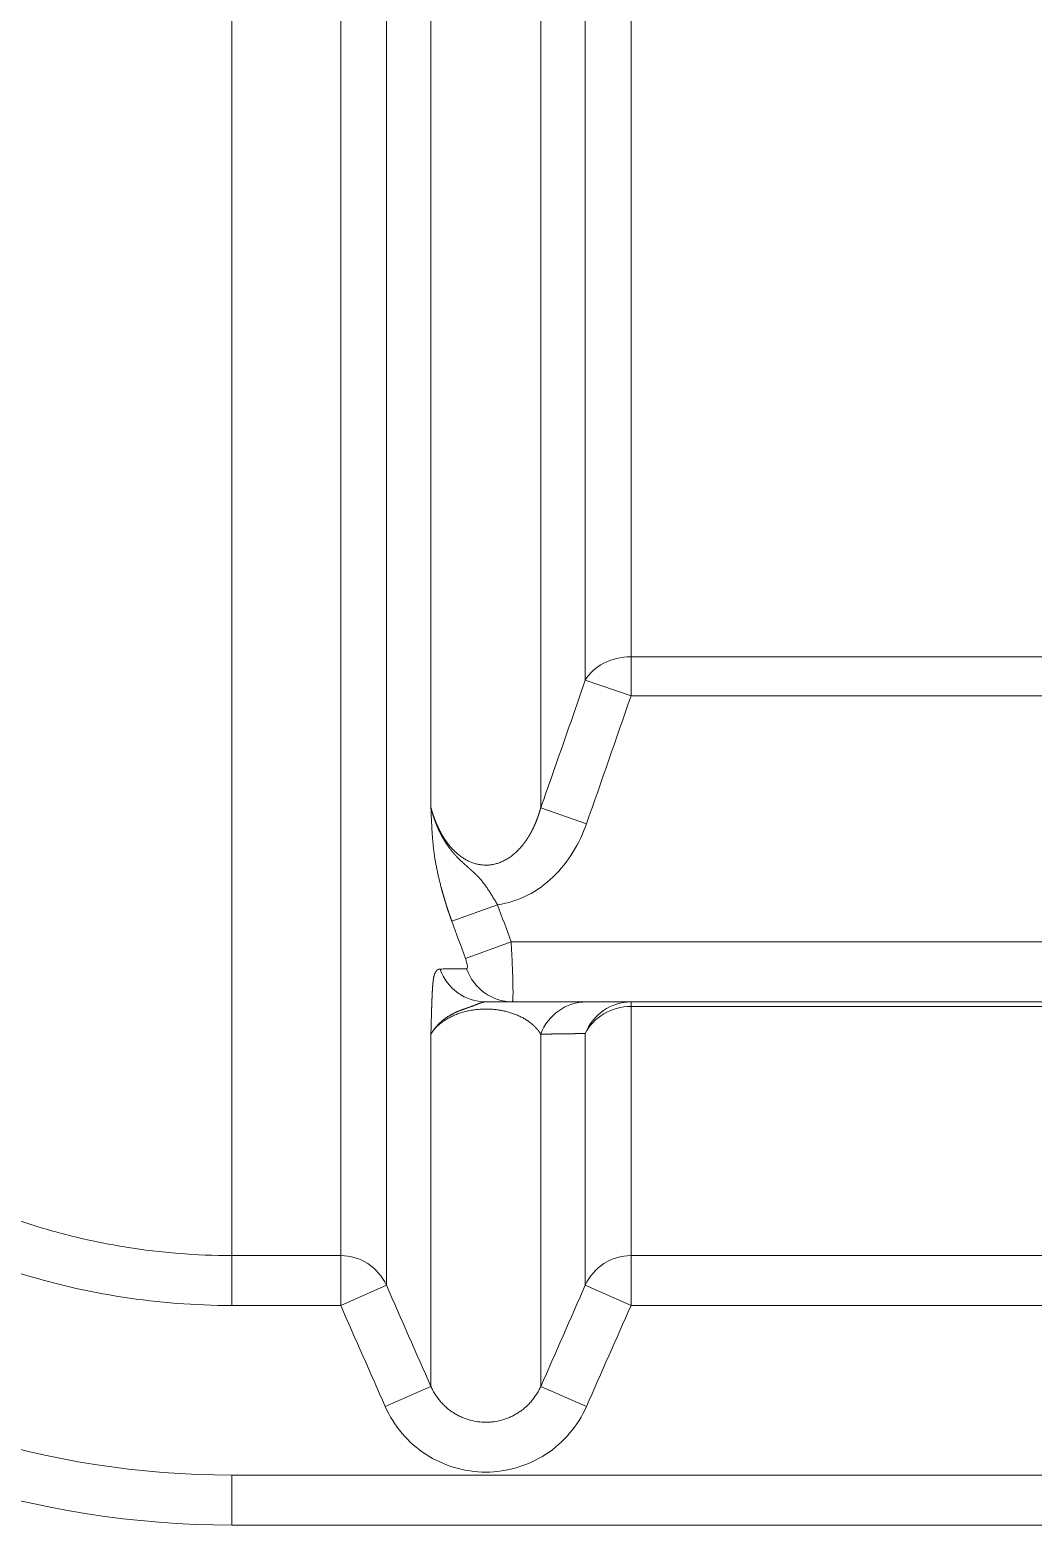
# Model space of a CAD drawing. Header units: millimetres. Extents: x 4664 to 8864, y -38 to 2932.
# Drawn here: x 8107.06 to 8133.3, y 2135.55 to 2174.64 of the extents above; entities that cross this region are included whole.
import ezdxf

# ---------------------------------------------------------------- set-up
doc = ezdxf.new("R2010")
doc.units = ezdxf.units.MM

msp = doc.modelspace()

# ---------------------------------------------------------------- linework, layer by layer
at = {"lineweight": 5}
for p, q in [((8122.781, 2157.228), (8122.781, 2210.847)), ((8120.421, 2209.713), (8120.421, 2154.304)), ((8121.586, 2209.576), (8121.586, 2157.639)), ((8117.548, 2206.399), (8117.548, 2154.304)), ((8112.339, 2141.289), (8112.339, 2203.483)), ((8115.188, 2141.289), (8115.188, 2203.483)), ((8116.383, 2141.816), (8116.383, 2202.585)), ((8133.837, 2158.247), (8122.781, 2158.247)), ((8122.781, 2157.228), (8121.586, 2157.639)), ((8122.781, 2157.228), (8133.837, 2157.228)), ((8121.616, 2153.884), (8120.421, 2154.304)), ((8119.291, 2151.767), (8118.096, 2151.333)), ((8119.646, 2150.793), (8118.451, 2150.357)), ((8119.646, 2150.793), (8267.512, 2150.793)), ((8267.481, 2149.226), (8119.677, 2149.226)), ((8122.781, 2141.289), (8122.781, 2149.226)), ((8122.781, 2149.106), (8133.837, 2149.106)), ((8117.548, 2148.383), (8117.548, 2139.174)), ((8120.421, 2148.383), (8120.421, 2139.174)), ((8121.586, 2148.399), (8121.586, 2141.816)), ((8115.188, 2142.593), (8112.339, 2142.593)), ((8133.837, 2142.593), (8122.781, 2142.593)), ((8115.188, 2141.289), (8116.383, 2141.816)), ((8122.781, 2141.289), (8121.586, 2141.816)), ((8112.339, 2141.289), (8115.188, 2141.289)), ((8122.781, 2141.289), (8133.837, 2141.289)), ((8116.353, 2138.647), (8117.548, 2139.174)), ((8121.616, 2138.647), (8120.421, 2139.174)), ((8112.339, 2136.852), (8112.339, 2135.546)), ((8274.819, 2136.852), (8112.339, 2136.852)), ((8112.339, 2135.546), (8274.819, 2135.546))]:
    msp.add_line(p, q, dxfattribs=at)
for radius in [23.071, 24.377]:
    msp.add_arc((8112.339, 2159.924), radius, 200.0316, 270, dxfattribs=at)
at = {"lineweight": 5, "extrusion": (0, 0, -1)}
for centre, major_axis, ratio, start_param, end_param in [((8122.781, 2157.228), (-1.306, 0), 0.780444, 0.415831, 1.570796), ((8118.983, 2150.532), (0, -1.306), 0.973612, 0, 1.221386), ((8119.677, 2150.532), (0, -1.306), 0.971, 0, 1.228846), ((8121.616, 2147.92), (0, 1.306), 0.978111, 5.074213, 6.283185), ((8122.781, 2147.92), (0, 1.306), 0.98331, 5.087935, 6.283185), ((8122.781, 2147.92), (1.306, 0), 0.907984, 3.557424, 4.712389), ((8115.188, 2141.289), (1.306, 0), 0.998861, 4.712389, 5.867354), ((8122.781, 2141.289), (1.306, 0), 0.998861, 3.557424, 4.712389)]:
    msp.add_ellipse(centre, major_axis=major_axis, ratio=ratio, start_param=start_param, end_param=end_param, dxfattribs=at)
at = {"lineweight": 5}
for points, knots in [([(8121.586, 2157.639), (8121.302, 2156.816), (8121.015, 2155.994), (8120.625, 2154.883), (8120.523, 2154.594), (8120.421, 2154.304)], [0, 0, 0, 0, 0.739335, 0.739335, 1, 1, 1, 1]), ([(8112.339, 2142.593), (8111.875, 2142.593), (8111.412, 2142.612), (8110.492, 2142.685), (8110.035, 2142.74), (8109.129, 2142.886), (8108.68, 2142.976), (8107.794, 2143.191), (8107.356, 2143.316), (8106.494, 2143.598), (8106.07, 2143.756), (8105.237, 2144.103), (8104.829, 2144.292), (8104.03, 2144.699), (8103.64, 2144.918), (8102.879, 2145.384), (8102.509, 2145.63), (8101.79, 2146.149), (8101.442, 2146.422), (8100.769, 2146.991), (8100.444, 2147.287), (8099.82, 2147.902), (8099.52, 2148.22), (8098.947, 2148.876), (8098.674, 2149.214), (8098.155, 2149.907), (8097.909, 2150.262), (8097.445, 2150.987), (8097.227, 2151.357), (8096.821, 2152.11), (8096.632, 2152.492), (8096.284, 2153.268), (8096.124, 2153.661), (8095.98, 2154.059)], [0, 0, 0, 0, 0.0625, 0.0625, 0.125, 0.125, 0.1875, 0.1875, 0.25, 0.25, 0.3125, 0.3125, 0.375, 0.375, 0.4375, 0.4375, 0.5, 0.5, 0.5625, 0.5625, 0.625, 0.625, 0.6875, 0.6875, 0.75, 0.75, 0.8125, 0.8125, 0.875, 0.875, 0.9375, 0.9375, 1, 1, 1, 1]), ([(8119.291, 2151.768), (8119.291, 2151.768), (8119.291, 2151.768), (8119.29, 2151.768), (8119.29, 2151.768), (8119.29, 2151.768), (8119.29, 2151.769), (8119.29, 2151.769), (8119.29, 2151.769), (8119.289, 2151.77), (8119.289, 2151.77), (8119.289, 2151.771), (8119.288, 2151.771), (8119.288, 2151.772), (8119.287, 2151.773), (8119.287, 2151.774), (8119.286, 2151.775), (8119.286, 2151.775), (8119.285, 2151.776), (8119.285, 2151.777), (8119.284, 2151.779), (8119.283, 2151.78), (8119.282, 2151.781), (8119.282, 2151.782), (8119.281, 2151.784), (8119.28, 2151.785), (8119.279, 2151.786), (8119.278, 2151.788), (8119.276, 2151.791), (8119.273, 2151.797), (8119.268, 2151.804), (8119.261, 2151.816), (8119.251, 2151.833), (8119.233, 2151.863), (8119.211, 2151.899), (8119.184, 2151.943), (8119.157, 2151.987), (8119.13, 2152.03), (8119.104, 2152.072), (8119.081, 2152.107), (8119.062, 2152.136), (8119.047, 2152.16), (8119.031, 2152.183), (8119.016, 2152.205), (8119.001, 2152.228), (8118.985, 2152.249), (8118.97, 2152.27), (8118.955, 2152.291), (8118.94, 2152.311), (8118.925, 2152.331), (8118.91, 2152.351), (8118.895, 2152.369), (8118.881, 2152.388), (8118.866, 2152.406), (8118.853, 2152.421), (8118.843, 2152.433), (8118.836, 2152.441), (8118.828, 2152.45), (8118.821, 2152.459), (8118.813, 2152.467), (8118.805, 2152.476), (8118.797, 2152.484), (8118.789, 2152.492), (8118.782, 2152.501), (8118.774, 2152.509), (8118.765, 2152.517), (8118.757, 2152.526), (8118.749, 2152.534), (8118.741, 2152.542), (8118.733, 2152.55), (8118.724, 2152.558), (8118.716, 2152.566), (8118.707, 2152.574), (8118.699, 2152.583), (8118.69, 2152.591), (8118.682, 2152.599), (8118.673, 2152.607), (8118.664, 2152.615), (8118.655, 2152.623), (8118.647, 2152.631), (8118.638, 2152.639), (8118.629, 2152.647), (8118.62, 2152.655), (8118.611, 2152.663), (8118.602, 2152.671), (8118.593, 2152.679), (8118.583, 2152.687), (8118.574, 2152.696), (8118.565, 2152.704), (8118.555, 2152.712), (8118.546, 2152.72), (8118.537, 2152.729), (8118.527, 2152.737), (8118.518, 2152.745), (8118.508, 2152.754), (8118.499, 2152.762), (8118.489, 2152.771), (8118.479, 2152.78), (8118.469, 2152.788), (8118.46, 2152.797), (8118.45, 2152.806), (8118.44, 2152.815), (8118.43, 2152.824), (8118.42, 2152.833), (8118.41, 2152.842), (8118.4, 2152.851), (8118.39, 2152.86), (8118.38, 2152.87), (8118.37, 2152.879), (8118.359, 2152.889), (8118.349, 2152.899), (8118.339, 2152.909), (8118.328, 2152.918), (8118.318, 2152.928), (8118.308, 2152.939), (8118.299, 2152.947), (8118.293, 2152.953), (8118.288, 2152.958), (8118.283, 2152.962), (8118.279, 2152.967), (8118.274, 2152.972), (8118.269, 2152.977), (8118.264, 2152.981), (8118.26, 2152.986), (8118.255, 2152.991), (8118.25, 2152.996), (8118.245, 2153.001), (8118.24, 2153.007), (8118.235, 2153.012), (8118.23, 2153.017), (8118.224, 2153.022), (8118.219, 2153.028), (8118.214, 2153.033), (8118.209, 2153.039), (8118.204, 2153.045), (8118.198, 2153.05), (8118.193, 2153.056), (8118.188, 2153.062), (8118.182, 2153.068), (8118.177, 2153.074), (8118.171, 2153.08), (8118.166, 2153.086), (8118.16, 2153.092), (8118.155, 2153.099), (8118.149, 2153.105), (8118.143, 2153.111), (8118.138, 2153.118), (8118.132, 2153.125), (8118.126, 2153.131), (8118.121, 2153.138), (8118.115, 2153.145), (8118.109, 2153.152), (8118.103, 2153.159), (8118.098, 2153.166), (8118.092, 2153.173), (8118.086, 2153.181), (8118.08, 2153.188), (8118.074, 2153.196), (8118.068, 2153.203), (8118.062, 2153.211), (8118.056, 2153.219), (8118.05, 2153.226), (8118.044, 2153.234), (8118.038, 2153.243), (8118.032, 2153.251), (8118.026, 2153.259), (8118.02, 2153.267), (8118.013, 2153.276), (8118.007, 2153.284), (8118.001, 2153.293), (8117.995, 2153.302), (8117.989, 2153.311), (8117.982, 2153.32), (8117.976, 2153.329), (8117.97, 2153.338), (8117.964, 2153.347), (8117.957, 2153.356), (8117.951, 2153.366), (8117.945, 2153.375), (8117.939, 2153.385), (8117.932, 2153.395), (8117.926, 2153.405), (8117.92, 2153.415), (8117.914, 2153.425), (8117.907, 2153.435), (8117.901, 2153.445), (8117.895, 2153.456), (8117.889, 2153.466), (8117.882, 2153.477), (8117.876, 2153.487), (8117.87, 2153.498), (8117.864, 2153.509), (8117.857, 2153.52), (8117.851, 2153.531), (8117.845, 2153.542), (8117.839, 2153.554), (8117.833, 2153.565), (8117.826, 2153.577), (8117.82, 2153.588), (8117.814, 2153.6), (8117.808, 2153.612), (8117.802, 2153.624), (8117.796, 2153.636), (8117.79, 2153.648), (8117.783, 2153.66), (8117.777, 2153.673), (8117.771, 2153.685), (8117.765, 2153.698), (8117.759, 2153.711), (8117.753, 2153.724), (8117.747, 2153.737), (8117.741, 2153.75), (8117.735, 2153.763), (8117.729, 2153.777), (8117.724, 2153.79), (8117.718, 2153.804), (8117.712, 2153.817), (8117.706, 2153.831), (8117.7, 2153.845), (8117.694, 2153.859), (8117.689, 2153.874), (8117.683, 2153.888), (8117.677, 2153.903), (8117.672, 2153.917), (8117.666, 2153.932), (8117.66, 2153.947), (8117.655, 2153.962), (8117.649, 2153.977), (8117.644, 2153.992), (8117.638, 2154.008), (8117.633, 2154.023), (8117.628, 2154.039), (8117.622, 2154.054), (8117.617, 2154.07), (8117.612, 2154.086), (8117.607, 2154.102), (8117.601, 2154.118), (8117.596, 2154.135), (8117.591, 2154.151), (8117.586, 2154.168), (8117.581, 2154.184), (8117.576, 2154.201), (8117.571, 2154.218), (8117.567, 2154.235), (8117.562, 2154.252), (8117.557, 2154.269), (8117.553, 2154.287), (8117.549, 2154.298), (8117.548, 2154.304)], [0, 0, 0, 0, 0.000011, 0.000044, 0.000097, 0.000172, 0.000267, 0.000384, 0.000522, 0.000681, 0.000861, 0.001062, 0.001284, 0.001528, 0.001792, 0.002078, 0.002385, 0.002713, 0.003062, 0.003432, 0.003824, 0.004236, 0.00467, 0.005125, 0.005601, 0.006098, 0.006616, 0.007156, 0.007717, 0.010313, 0.012921, 0.01554, 0.023374, 0.031156, 0.04692, 0.062312, 0.078488, 0.094254, 0.109602, 0.124524, 0.133533, 0.142436, 0.151235, 0.159928, 0.168516, 0.177, 0.18538, 0.193659, 0.201839, 0.209921, 0.217907, 0.225798, 0.233596, 0.241304, 0.248924, 0.252729, 0.256535, 0.260342, 0.26415, 0.26796, 0.271771, 0.275586, 0.279403, 0.283224, 0.287049, 0.290878, 0.294712, 0.298551, 0.302395, 0.306246, 0.310104, 0.313969, 0.317841, 0.321721, 0.32561, 0.329507, 0.333414, 0.337331, 0.341259, 0.345197, 0.349146, 0.353108, 0.357081, 0.361067, 0.365067, 0.36908, 0.373107, 0.377149, 0.381206, 0.385278, 0.389367, 0.393472, 0.397594, 0.401733, 0.40589, 0.410066, 0.41426, 0.418473, 0.422707, 0.42696, 0.431234, 0.43553, 0.439851, 0.4442, 0.448577, 0.45298, 0.457412, 0.461872, 0.466359, 0.470876, 0.475421, 0.479995, 0.484598, 0.48923, 0.493891, 0.498581, 0.500619, 0.502681, 0.504765, 0.506873, 0.509003, 0.511157, 0.513334, 0.515534, 0.517758, 0.520004, 0.522274, 0.524567, 0.526884, 0.529223, 0.531586, 0.533973, 0.536383, 0.538817, 0.541275, 0.543756, 0.546262, 0.548791, 0.551345, 0.553924, 0.556527, 0.559154, 0.561806, 0.564484, 0.567186, 0.569914, 0.572666, 0.575445, 0.578249, 0.581079, 0.583935, 0.586817, 0.589725, 0.59266, 0.595621, 0.59861, 0.601625, 0.604667, 0.607737, 0.610835, 0.61396, 0.617113, 0.620294, 0.623504, 0.626744, 0.630013, 0.633311, 0.636639, 0.639996, 0.643382, 0.646797, 0.650242, 0.653715, 0.657218, 0.660749, 0.664309, 0.667898, 0.671516, 0.675162, 0.678836, 0.682539, 0.686269, 0.690028, 0.693814, 0.697627, 0.701468, 0.705336, 0.709231, 0.713153, 0.717102, 0.721079, 0.725084, 0.729118, 0.733181, 0.737273, 0.741394, 0.745545, 0.749726, 0.753936, 0.758177, 0.762448, 0.766749, 0.771082, 0.775445, 0.77984, 0.784266, 0.788724, 0.793214, 0.797736, 0.802291, 0.806878, 0.811498, 0.816152, 0.820839, 0.82556, 0.830314, 0.835102, 0.839924, 0.844779, 0.849668, 0.85459, 0.859546, 0.864536, 0.869559, 0.874616, 0.879707, 0.88483, 0.889988, 0.895178, 0.900402, 0.905659, 0.91095, 0.916273, 0.921629, 0.927018, 0.93244, 0.937895, 0.943381, 0.948901, 0.954452, 0.960035, 0.96565, 0.971297, 0.976976, 0.982685, 0.988426, 0.994198, 1, 1, 1, 1]), ([(8117.548, 2154.304), (8117.549, 2154.291), (8117.55, 2154.264), (8117.551, 2154.225), (8117.553, 2154.187), (8117.554, 2154.151), (8117.556, 2154.118), (8117.557, 2154.085), (8117.559, 2154.055), (8117.56, 2154.026), (8117.562, 2153.985), (8117.564, 2153.933), (8117.568, 2153.869), (8117.571, 2153.807), (8117.574, 2153.747), (8117.577, 2153.696), (8117.58, 2153.653), (8117.582, 2153.618), (8117.585, 2153.584), (8117.587, 2153.551), (8117.59, 2153.518), (8117.592, 2153.487), (8117.595, 2153.456), (8117.597, 2153.426), (8117.6, 2153.397), (8117.603, 2153.365), (8117.606, 2153.329), (8117.61, 2153.29), (8117.615, 2153.251), (8117.619, 2153.212), (8117.624, 2153.173), (8117.629, 2153.135), (8117.634, 2153.097), (8117.64, 2153.059), (8117.646, 2153.017), (8117.653, 2152.97), (8117.662, 2152.919), (8117.671, 2152.868), (8117.68, 2152.816), (8117.69, 2152.764), (8117.7, 2152.711), (8117.711, 2152.658), (8117.723, 2152.604), (8117.735, 2152.55), (8117.747, 2152.496), (8117.76, 2152.441), (8117.774, 2152.386), (8117.787, 2152.33), (8117.802, 2152.274), (8117.813, 2152.232), (8117.82, 2152.204), (8117.824, 2152.191), (8117.827, 2152.178), (8117.831, 2152.165), (8117.835, 2152.151), (8117.838, 2152.138), (8117.842, 2152.125), (8117.846, 2152.112), (8117.849, 2152.098), (8117.853, 2152.085), (8117.857, 2152.072), (8117.861, 2152.059), (8117.864, 2152.045), (8117.868, 2152.032), (8117.872, 2152.019), (8117.876, 2152.006), (8117.88, 2151.992), (8117.884, 2151.979), (8117.888, 2151.966), (8117.891, 2151.952), (8117.895, 2151.939), (8117.899, 2151.926), (8117.903, 2151.912), (8117.907, 2151.899), (8117.911, 2151.886), (8117.916, 2151.872), (8117.92, 2151.859), (8117.924, 2151.846), (8117.928, 2151.832), (8117.932, 2151.819), (8117.936, 2151.806), (8117.94, 2151.792), (8117.945, 2151.779), (8117.949, 2151.765), (8117.953, 2151.752), (8117.957, 2151.739), (8117.962, 2151.725), (8117.966, 2151.712), (8117.97, 2151.698), (8117.975, 2151.685), (8117.979, 2151.672), (8117.984, 2151.658), (8117.988, 2151.645), (8117.992, 2151.631), (8117.997, 2151.618), (8118.001, 2151.604), (8118.006, 2151.591), (8118.01, 2151.577), (8118.015, 2151.564), (8118.02, 2151.55), (8118.024, 2151.537), (8118.029, 2151.523), (8118.034, 2151.51), (8118.038, 2151.496), (8118.043, 2151.483), (8118.048, 2151.469), (8118.052, 2151.455), (8118.057, 2151.442), (8118.062, 2151.428), (8118.067, 2151.415), (8118.072, 2151.401), (8118.076, 2151.388), (8118.081, 2151.374), (8118.086, 2151.36), (8118.091, 2151.347), (8118.094, 2151.338), (8118.096, 2151.333)], [0, 0, 0, 0, 0.016702, 0.032691, 0.047967, 0.062529, 0.076379, 0.089516, 0.101939, 0.113649, 0.124645, 0.151484, 0.177355, 0.20226, 0.2262, 0.249175, 0.263478, 0.277366, 0.290841, 0.303903, 0.316552, 0.328788, 0.340611, 0.352024, 0.363025, 0.373616, 0.388469, 0.403073, 0.41743, 0.431543, 0.445415, 0.459049, 0.472447, 0.485613, 0.498551, 0.515713, 0.532773, 0.549739, 0.566621, 0.583427, 0.600166, 0.616846, 0.633477, 0.650068, 0.666627, 0.683165, 0.69969, 0.716211, 0.732738, 0.74928, 0.753118, 0.756953, 0.760784, 0.764612, 0.768437, 0.772258, 0.776077, 0.779892, 0.783705, 0.787515, 0.791322, 0.795127, 0.798929, 0.802729, 0.806527, 0.810323, 0.814117, 0.817909, 0.821699, 0.825488, 0.829275, 0.833061, 0.836846, 0.840629, 0.844412, 0.848193, 0.851974, 0.855754, 0.859533, 0.863312, 0.867091, 0.870869, 0.874647, 0.878425, 0.882204, 0.885982, 0.889761, 0.89354, 0.89732, 0.901101, 0.904882, 0.908664, 0.912447, 0.916232, 0.920017, 0.923804, 0.927592, 0.931382, 0.935174, 0.938968, 0.942763, 0.94656, 0.95036, 0.954162, 0.957966, 0.961772, 0.965582, 0.969394, 0.973208, 0.977026, 0.980847, 0.984671, 0.988498, 0.992328, 0.996162, 1, 1, 1, 1]), ([(8120.421, 2154.304), (8120.42, 2154.301), (8120.419, 2154.296), (8120.416, 2154.287), (8120.414, 2154.279), (8120.412, 2154.27), (8120.409, 2154.262), (8120.407, 2154.253), (8120.404, 2154.245), (8120.402, 2154.236), (8120.399, 2154.228), (8120.397, 2154.22), (8120.394, 2154.211), (8120.392, 2154.203), (8120.389, 2154.195), (8120.387, 2154.186), (8120.384, 2154.178), (8120.382, 2154.17), (8120.379, 2154.162), (8120.376, 2154.154), (8120.374, 2154.146), (8120.371, 2154.137), (8120.368, 2154.129), (8120.366, 2154.121), (8120.363, 2154.113), (8120.36, 2154.105), (8120.358, 2154.097), (8120.355, 2154.089), (8120.352, 2154.081), (8120.349, 2154.073), (8120.347, 2154.066), (8120.344, 2154.058), (8120.341, 2154.05), (8120.338, 2154.042), (8120.335, 2154.034), (8120.332, 2154.027), (8120.33, 2154.019), (8120.327, 2154.011), (8120.324, 2154.003), (8120.321, 2153.996), (8120.318, 2153.988), (8120.315, 2153.981), (8120.312, 2153.973), (8120.309, 2153.965), (8120.306, 2153.958), (8120.303, 2153.95), (8120.3, 2153.943), (8120.297, 2153.936), (8120.294, 2153.928), (8120.291, 2153.921), (8120.288, 2153.913), (8120.285, 2153.906), (8120.282, 2153.899), (8120.279, 2153.891), (8120.276, 2153.884), (8120.273, 2153.877), (8120.269, 2153.87), (8120.266, 2153.862), (8120.263, 2153.855), (8120.26, 2153.848), (8120.257, 2153.841), (8120.254, 2153.834), (8120.25, 2153.827), (8120.247, 2153.82), (8120.244, 2153.813), (8120.241, 2153.806), (8120.238, 2153.799), (8120.234, 2153.792), (8120.231, 2153.785), (8120.228, 2153.778), (8120.224, 2153.771), (8120.221, 2153.765), (8120.218, 2153.758), (8120.215, 2153.751), (8120.211, 2153.744), (8120.208, 2153.738), (8120.205, 2153.731), (8120.201, 2153.724), (8120.198, 2153.718), (8120.194, 2153.711), (8120.191, 2153.704), (8120.188, 2153.698), (8120.184, 2153.691), (8120.181, 2153.685), (8120.177, 2153.678), (8120.174, 2153.672), (8120.17, 2153.665), (8120.167, 2153.659), (8120.163, 2153.653), (8120.16, 2153.646), (8120.156, 2153.64), (8120.153, 2153.634), (8120.149, 2153.627), (8120.146, 2153.621), (8120.142, 2153.615), (8120.139, 2153.609), (8120.135, 2153.603), (8120.132, 2153.596), (8120.128, 2153.59), (8120.125, 2153.584), (8120.121, 2153.578), (8120.117, 2153.572), (8120.114, 2153.566), (8120.11, 2153.56), (8120.107, 2153.554), (8120.103, 2153.548), (8120.099, 2153.542), (8120.096, 2153.536), (8120.092, 2153.531), (8120.088, 2153.525), (8120.085, 2153.519), (8120.081, 2153.513), (8120.077, 2153.507), (8120.074, 2153.502), (8120.07, 2153.496), (8120.066, 2153.49), (8120.063, 2153.485), (8120.059, 2153.479), (8120.055, 2153.474), (8120.051, 2153.468), (8120.048, 2153.462), (8120.044, 2153.457), (8120.04, 2153.451), (8120.037, 2153.446), (8120.033, 2153.441), (8120.029, 2153.435), (8120.025, 2153.43), (8120.021, 2153.424), (8120.018, 2153.419), (8120.014, 2153.414), (8120.01, 2153.409), (8120.006, 2153.403), (8120.002, 2153.398), (8119.999, 2153.393), (8119.995, 2153.388), (8119.991, 2153.383), (8119.987, 2153.377), (8119.983, 2153.372), (8119.979, 2153.367), (8119.976, 2153.362), (8119.972, 2153.357), (8119.968, 2153.352), (8119.964, 2153.347), (8119.96, 2153.342), (8119.956, 2153.338), (8119.952, 2153.333), (8119.948, 2153.328), (8119.918, 2153.291), (8119.861, 2153.225), (8119.772, 2153.136), (8119.679, 2153.057), (8119.584, 2152.989), (8119.487, 2152.931), (8119.388, 2152.884), (8119.288, 2152.847), (8119.187, 2152.821), (8119.086, 2152.805), (8118.988, 2152.8), (8118.893, 2152.804), (8118.801, 2152.817), (8118.709, 2152.839), (8118.618, 2152.869), (8118.528, 2152.908), (8118.439, 2152.956), (8118.352, 2153.012), (8118.266, 2153.076), (8118.183, 2153.15), (8118.102, 2153.231), (8118.048, 2153.293), (8118.018, 2153.33), (8118.011, 2153.34), (8118.003, 2153.35), (8117.996, 2153.359), (8117.988, 2153.369), (8117.981, 2153.379), (8117.973, 2153.389), (8117.966, 2153.399), (8117.958, 2153.409), (8117.951, 2153.42), (8117.944, 2153.43), (8117.936, 2153.441), (8117.929, 2153.451), (8117.922, 2153.462), (8117.914, 2153.473), (8117.907, 2153.484), (8117.9, 2153.495), (8117.893, 2153.506), (8117.885, 2153.517), (8117.878, 2153.528), (8117.871, 2153.54), (8117.864, 2153.551), (8117.857, 2153.563), (8117.85, 2153.575), (8117.843, 2153.587), (8117.836, 2153.599), (8117.829, 2153.611), (8117.822, 2153.623), (8117.815, 2153.635), (8117.808, 2153.647), (8117.802, 2153.66), (8117.795, 2153.672), (8117.788, 2153.685), (8117.782, 2153.698), (8117.775, 2153.71), (8117.768, 2153.723), (8117.762, 2153.736), (8117.755, 2153.749), (8117.749, 2153.763), (8117.742, 2153.776), (8117.736, 2153.789), (8117.73, 2153.803), (8117.723, 2153.817), (8117.717, 2153.83), (8117.711, 2153.844), (8117.705, 2153.858), (8117.698, 2153.872), (8117.692, 2153.886), (8117.686, 2153.9), (8117.68, 2153.915), (8117.674, 2153.929), (8117.668, 2153.944), (8117.663, 2153.958), (8117.657, 2153.973), (8117.651, 2153.988), (8117.645, 2154.003), (8117.64, 2154.018), (8117.634, 2154.033), (8117.629, 2154.048), (8117.623, 2154.063), (8117.618, 2154.079), (8117.612, 2154.094), (8117.607, 2154.11), (8117.602, 2154.125), (8117.597, 2154.141), (8117.591, 2154.157), (8117.586, 2154.173), (8117.581, 2154.189), (8117.576, 2154.205), (8117.571, 2154.222), (8117.567, 2154.238), (8117.562, 2154.254), (8117.557, 2154.271), (8117.553, 2154.288), (8117.549, 2154.299), (8117.548, 2154.304)], [0, 0, 0, 0, 0.002031, 0.004058, 0.006081, 0.008099, 0.010112, 0.012121, 0.014125, 0.016125, 0.01812, 0.02011, 0.022096, 0.024078, 0.026055, 0.028027, 0.029995, 0.031959, 0.033918, 0.035872, 0.037822, 0.039767, 0.041708, 0.043644, 0.045576, 0.047503, 0.049426, 0.051344, 0.053258, 0.055167, 0.057072, 0.058972, 0.060868, 0.062759, 0.064645, 0.066528, 0.068405, 0.070278, 0.072147, 0.074011, 0.075871, 0.077726, 0.079577, 0.081423, 0.083265, 0.085102, 0.086935, 0.088763, 0.090587, 0.092406, 0.094221, 0.096032, 0.097838, 0.099639, 0.101436, 0.103229, 0.105017, 0.106801, 0.10858, 0.110355, 0.112125, 0.113891, 0.115653, 0.11741, 0.119162, 0.12091, 0.122654, 0.124393, 0.126128, 0.127859, 0.129585, 0.131306, 0.133023, 0.134736, 0.136444, 0.138148, 0.139848, 0.141543, 0.143234, 0.14492, 0.146602, 0.14828, 0.149953, 0.151622, 0.153286, 0.154946, 0.156602, 0.158253, 0.1599, 0.161543, 0.163181, 0.164815, 0.166444, 0.168069, 0.16969, 0.171306, 0.172919, 0.174526, 0.17613, 0.177729, 0.179324, 0.180914, 0.1825, 0.184082, 0.18566, 0.187233, 0.188802, 0.190366, 0.191927, 0.193483, 0.195035, 0.196582, 0.198125, 0.199664, 0.201199, 0.202729, 0.204255, 0.205777, 0.207295, 0.208808, 0.210317, 0.211822, 0.213323, 0.214819, 0.216311, 0.217799, 0.219283, 0.220763, 0.222238, 0.223709, 0.225176, 0.226639, 0.228097, 0.229552, 0.231002, 0.232448, 0.23389, 0.235328, 0.236761, 0.238191, 0.239616, 0.241037, 0.242454, 0.243867, 0.245276, 0.246681, 0.248081, 0.249478, 0.27888, 0.307059, 0.334092, 0.360063, 0.385072, 0.409228, 0.432657, 0.455495, 0.477889, 0.499996, 0.520039, 0.540307, 0.560919, 0.581985, 0.603612, 0.625896, 0.648924, 0.672776, 0.697522, 0.723225, 0.74994, 0.752666, 0.755408, 0.758166, 0.760939, 0.763728, 0.766533, 0.769354, 0.772191, 0.775043, 0.777912, 0.780797, 0.783698, 0.786614, 0.789547, 0.792496, 0.795462, 0.798443, 0.801441, 0.804455, 0.807486, 0.810532, 0.813596, 0.816675, 0.819771, 0.822884, 0.826013, 0.829158, 0.83232, 0.835499, 0.838694, 0.841906, 0.845135, 0.84838, 0.851642, 0.854921, 0.858216, 0.861528, 0.864857, 0.868203, 0.871566, 0.874945, 0.878342, 0.881755, 0.885185, 0.888633, 0.892097, 0.895578, 0.899076, 0.902591, 0.906123, 0.909672, 0.913238, 0.916822, 0.920422, 0.924039, 0.927674, 0.931326, 0.934994, 0.93868, 0.942384, 0.946104, 0.949842, 0.953596, 0.957368, 0.961158, 0.964964, 0.968788, 0.972629, 0.976487, 0.980363, 0.984255, 0.988166, 0.992093, 0.996038, 1, 1, 1, 1]), ([(8119.291, 2151.767), (8119.84, 2151.84), (8120.35, 2152.113), (8120.943, 2152.685), (8121.118, 2152.906), (8121.406, 2153.373), (8121.523, 2153.622), (8121.616, 2153.884)], [0, 0, 0, 0, 0.5, 0.5, 0.75, 0.75, 1, 1, 1, 1]), ([(8094.753, 2153.612), (8095.081, 2152.709), (8095.476, 2151.838), (8096.398, 2150.161), (8096.926, 2149.353), (8098.083, 2147.847), (8098.716, 2147.142), (8100.089, 2145.827), (8100.836, 2145.214), (8102.397, 2144.121), (8103.213, 2143.639), (8104.489, 2143.009), (8104.923, 2142.815), (8105.809, 2142.459), (8106.263, 2142.297), (8108.543, 2141.578), (8110.416, 2141.289), (8112.339, 2141.289)], [0, 0, 0, 0, 0.125, 0.125, 0.25, 0.25, 0.375, 0.375, 0.5, 0.5, 0.625, 0.625, 0.6875, 0.6875, 0.75, 0.75, 1, 1, 1, 1]), ([(8119.677, 2149.226), (8119.679, 2149.226), (8119.681, 2149.229), (8119.684, 2149.238), (8119.685, 2149.245), (8119.688, 2149.263), (8119.689, 2149.274), (8119.691, 2149.302), (8119.692, 2149.318), (8119.693, 2149.355), (8119.694, 2149.375), (8119.695, 2149.421), (8119.695, 2149.446), (8119.695, 2149.501), (8119.695, 2149.53), (8119.694, 2149.594), (8119.694, 2149.627), (8119.692, 2149.698), (8119.691, 2149.736), (8119.689, 2149.814), (8119.688, 2149.855), (8119.686, 2149.94), (8119.684, 2149.985), (8119.681, 2150.076), (8119.679, 2150.123), (8119.675, 2150.22), (8119.673, 2150.269), (8119.669, 2150.37), (8119.666, 2150.422), (8119.661, 2150.526), (8119.658, 2150.579), (8119.652, 2150.686), (8119.649, 2150.739), (8119.646, 2150.793)], [0, 0, 0, 0, 0.0625, 0.0625, 0.125, 0.125, 0.1875, 0.1875, 0.25, 0.25, 0.3125, 0.3125, 0.375, 0.375, 0.4375, 0.4375, 0.5, 0.5, 0.5625, 0.5625, 0.625, 0.625, 0.6875, 0.6875, 0.75, 0.75, 0.8125, 0.8125, 0.875, 0.875, 0.9375, 0.9375, 1, 1, 1, 1]), ([(8118.451, 2150.357), (8118.461, 2150.328), (8118.471, 2150.299), (8118.486, 2150.243), (8118.493, 2150.216), (8118.5, 2150.171), (8118.502, 2150.151), (8118.501, 2150.121), (8118.499, 2150.11), (8118.492, 2150.097), (8118.488, 2150.094), (8118.482, 2150.094)], [0, 0, 0, 0, 0.217759, 0.217759, 0.436972, 0.436972, 0.642727, 0.642727, 0.837259, 0.837259, 1, 1, 1, 1]), ([(8117.788, 2150.085), (8117.787, 2150.085), (8117.786, 2150.085), (8117.785, 2150.085), (8117.783, 2150.085), (8117.781, 2150.085), (8117.78, 2150.085), (8117.778, 2150.085), (8117.776, 2150.084), (8117.775, 2150.084), (8117.773, 2150.084), (8117.772, 2150.084), (8117.77, 2150.084), (8117.769, 2150.083), (8117.767, 2150.083), (8117.765, 2150.083), (8117.764, 2150.083), (8117.762, 2150.082), (8117.761, 2150.082), (8117.759, 2150.082), (8117.758, 2150.081), (8117.756, 2150.081), (8117.755, 2150.08), (8117.753, 2150.08), (8117.752, 2150.079), (8117.75, 2150.079), (8117.749, 2150.078), (8117.747, 2150.078), (8117.746, 2150.077), (8117.744, 2150.077), (8117.743, 2150.076), (8117.741, 2150.076), (8117.74, 2150.075), (8117.738, 2150.074), (8117.737, 2150.074), (8117.736, 2150.073), (8117.734, 2150.072), (8117.733, 2150.072), (8117.731, 2150.071), (8117.73, 2150.07), (8117.729, 2150.069), (8117.727, 2150.069), (8117.726, 2150.068), (8117.724, 2150.067), (8117.723, 2150.066), (8117.722, 2150.065), (8117.72, 2150.064), (8117.719, 2150.064), (8117.718, 2150.063), (8117.716, 2150.062), (8117.715, 2150.061), (8117.714, 2150.06), (8117.713, 2150.059), (8117.711, 2150.058), (8117.71, 2150.057), (8117.709, 2150.056), (8117.707, 2150.055), (8117.706, 2150.053), (8117.705, 2150.052), (8117.704, 2150.051), (8117.702, 2150.05), (8117.701, 2150.049), (8117.7, 2150.048), (8117.699, 2150.046), (8117.698, 2150.045), (8117.696, 2150.044), (8117.695, 2150.043), (8117.694, 2150.041), (8117.693, 2150.04), (8117.692, 2150.039), (8117.69, 2150.037), (8117.689, 2150.036), (8117.688, 2150.035), (8117.687, 2150.033), (8117.686, 2150.032), (8117.685, 2150.03), (8117.684, 2150.029), (8117.683, 2150.027), (8117.681, 2150.026), (8117.68, 2150.024), (8117.679, 2150.023), (8117.678, 2150.021), (8117.677, 2150.02), (8117.676, 2150.018), (8117.675, 2150.016), (8117.674, 2150.015), (8117.673, 2150.013), (8117.672, 2150.011), (8117.671, 2150.01), (8117.67, 2150.008), (8117.669, 2150.006), (8117.668, 2150.004), (8117.667, 2150.003), (8117.666, 2150.001), (8117.665, 2149.999), (8117.664, 2149.997), (8117.663, 2149.995), (8117.662, 2149.994), (8117.661, 2149.992), (8117.66, 2149.99), (8117.659, 2149.988), (8117.658, 2149.986), (8117.657, 2149.984), (8117.656, 2149.982), (8117.655, 2149.98), (8117.654, 2149.978), (8117.653, 2149.976), (8117.653, 2149.974), (8117.652, 2149.972), (8117.651, 2149.97), (8117.65, 2149.967), (8117.649, 2149.965), (8117.648, 2149.963), (8117.647, 2149.961), (8117.647, 2149.959), (8117.646, 2149.956), (8117.645, 2149.954), (8117.644, 2149.952), (8117.643, 2149.95), (8117.642, 2149.947), (8117.642, 2149.945), (8117.641, 2149.943), (8117.64, 2149.94), (8117.639, 2149.938), (8117.639, 2149.936), (8117.638, 2149.933), (8117.637, 2149.931), (8117.636, 2149.928), (8117.635, 2149.926), (8117.635, 2149.923), (8117.634, 2149.921), (8117.633, 2149.918), (8117.633, 2149.916), (8117.632, 2149.913), (8117.631, 2149.911), (8117.631, 2149.908), (8117.63, 2149.905), (8117.629, 2149.903), (8117.629, 2149.9), (8117.628, 2149.897), (8117.627, 2149.895), (8117.627, 2149.892), (8117.626, 2149.889), (8117.625, 2149.886), (8117.625, 2149.884), (8117.624, 2149.881), (8117.623, 2149.878), (8117.622, 2149.874), (8117.621, 2149.867), (8117.62, 2149.859), (8117.618, 2149.85), (8117.617, 2149.841), (8117.615, 2149.831), (8117.613, 2149.821), (8117.612, 2149.811), (8117.611, 2149.8), (8117.609, 2149.789), (8117.608, 2149.777), (8117.606, 2149.765), (8117.605, 2149.753), (8117.603, 2149.74), (8117.602, 2149.727), (8117.601, 2149.713), (8117.599, 2149.699), (8117.598, 2149.685), (8117.597, 2149.67), (8117.596, 2149.655), (8117.594, 2149.639), (8117.593, 2149.623), (8117.592, 2149.607), (8117.591, 2149.59), (8117.59, 2149.572), (8117.589, 2149.555), (8117.587, 2149.537), (8117.586, 2149.518), (8117.585, 2149.499), (8117.584, 2149.48), (8117.583, 2149.461), (8117.582, 2149.441), (8117.581, 2149.42), (8117.58, 2149.4), (8117.579, 2149.379), (8117.578, 2149.358), (8117.577, 2149.336), (8117.576, 2149.314), (8117.575, 2149.29), (8117.574, 2149.267), (8117.574, 2149.242), (8117.573, 2149.217), (8117.572, 2149.191), (8117.571, 2149.165), (8117.57, 2149.138), (8117.569, 2149.11), (8117.568, 2149.082), (8117.567, 2149.053), (8117.566, 2149.023), (8117.565, 2148.993), (8117.564, 2148.962), (8117.563, 2148.93), (8117.562, 2148.898), (8117.561, 2148.865), (8117.56, 2148.831), (8117.559, 2148.797), (8117.558, 2148.763), (8117.557, 2148.727), (8117.556, 2148.691), (8117.555, 2148.655), (8117.554, 2148.618), (8117.553, 2148.58), (8117.552, 2148.542), (8117.551, 2148.503), (8117.55, 2148.463), (8117.549, 2148.423), (8117.548, 2148.396), (8117.548, 2148.383)], [0, 0, 0, 0, 0.001676, 0.003352, 0.005027, 0.006702, 0.008378, 0.010053, 0.011728, 0.013403, 0.015077, 0.016752, 0.018427, 0.020102, 0.021776, 0.023451, 0.025125, 0.0268, 0.028475, 0.030149, 0.031824, 0.033499, 0.035174, 0.036849, 0.038524, 0.0402, 0.041875, 0.043551, 0.045226, 0.046902, 0.048579, 0.050255, 0.051932, 0.053609, 0.055286, 0.056963, 0.058641, 0.060319, 0.061997, 0.063676, 0.065355, 0.067034, 0.068714, 0.070394, 0.072075, 0.073755, 0.075437, 0.077119, 0.078801, 0.080484, 0.082167, 0.083851, 0.085535, 0.08722, 0.088905, 0.090591, 0.092277, 0.093965, 0.095652, 0.09734, 0.099029, 0.100719, 0.102409, 0.1041, 0.105791, 0.107484, 0.109177, 0.11087, 0.112565, 0.11426, 0.115956, 0.117653, 0.11935, 0.121048, 0.122747, 0.124447, 0.126148, 0.12785, 0.129553, 0.131256, 0.13296, 0.134666, 0.136372, 0.138079, 0.139787, 0.141496, 0.143206, 0.144917, 0.14663, 0.148343, 0.150057, 0.151772, 0.153488, 0.155206, 0.156924, 0.158644, 0.160364, 0.162086, 0.163809, 0.165533, 0.167259, 0.168985, 0.170713, 0.172442, 0.174172, 0.175903, 0.177636, 0.17937, 0.181105, 0.182841, 0.184579, 0.186318, 0.188058, 0.1898, 0.191543, 0.193288, 0.195034, 0.196781, 0.198529, 0.20028, 0.202031, 0.203784, 0.205538, 0.207294, 0.209052, 0.21081, 0.212571, 0.214333, 0.216096, 0.217861, 0.219628, 0.221396, 0.223165, 0.224937, 0.22671, 0.228484, 0.23026, 0.232038, 0.233817, 0.235599, 0.237381, 0.239166, 0.240952, 0.24274, 0.244529, 0.246321, 0.248114, 0.249909, 0.254842, 0.259939, 0.265199, 0.270624, 0.276213, 0.281967, 0.287885, 0.293969, 0.300218, 0.306632, 0.313212, 0.319957, 0.326868, 0.333946, 0.341189, 0.348598, 0.356174, 0.363916, 0.371824, 0.379899, 0.38814, 0.396548, 0.405123, 0.413864, 0.422773, 0.431848, 0.44109, 0.450499, 0.460074, 0.469817, 0.479728, 0.489805, 0.500049, 0.510106, 0.520482, 0.531176, 0.542189, 0.55352, 0.565169, 0.577136, 0.589422, 0.602027, 0.614949, 0.62819, 0.641749, 0.655627, 0.669823, 0.684337, 0.699169, 0.71432, 0.729788, 0.745575, 0.761681, 0.778104, 0.794846, 0.811906, 0.829284, 0.84698, 0.864994, 0.883327, 0.901977, 0.920946, 0.940232, 0.959837, 0.979759, 1, 1, 1, 1]), ([(8118.482, 2150.094), (8118.275, 2150.092), (8118.072, 2150.089), (8117.844, 2150.086), (8117.816, 2150.085), (8117.788, 2150.085)], [0, 0, 0, 0, 0.875371, 0.875371, 1, 1, 1, 1]), ([(8117.548, 2148.383), (8117.549, 2148.384), (8117.55, 2148.387), (8117.553, 2148.391), (8117.555, 2148.395), (8117.557, 2148.399), (8117.56, 2148.403), (8117.562, 2148.407), (8117.564, 2148.411), (8117.567, 2148.415), (8117.569, 2148.419), (8117.572, 2148.423), (8117.574, 2148.427), (8117.577, 2148.431), (8117.579, 2148.435), (8117.581, 2148.439), (8117.584, 2148.442), (8117.586, 2148.446), (8117.589, 2148.45), (8117.592, 2148.454), (8117.594, 2148.458), (8117.597, 2148.462), (8117.599, 2148.466), (8117.602, 2148.469), (8117.604, 2148.473), (8117.607, 2148.477), (8117.61, 2148.481), (8117.612, 2148.484), (8117.615, 2148.488), (8117.617, 2148.492), (8117.62, 2148.496), (8117.623, 2148.499), (8117.626, 2148.503), (8117.628, 2148.507), (8117.631, 2148.51), (8117.634, 2148.514), (8117.636, 2148.517), (8117.639, 2148.521), (8117.642, 2148.525), (8117.645, 2148.528), (8117.647, 2148.532), (8117.65, 2148.535), (8117.653, 2148.539), (8117.656, 2148.542), (8117.659, 2148.546), (8117.661, 2148.549), (8117.664, 2148.553), (8117.667, 2148.556), (8117.67, 2148.56), (8117.673, 2148.563), (8117.676, 2148.567), (8117.678, 2148.57), (8117.681, 2148.574), (8117.684, 2148.577), (8117.687, 2148.58), (8117.69, 2148.584), (8117.693, 2148.587), (8117.696, 2148.59), (8117.699, 2148.594), (8117.702, 2148.597), (8117.705, 2148.6), (8117.708, 2148.603), (8117.711, 2148.607), (8117.714, 2148.61), (8117.717, 2148.613), (8117.72, 2148.616), (8117.723, 2148.62), (8117.726, 2148.623), (8117.729, 2148.626), (8117.732, 2148.629), (8117.735, 2148.632), (8117.738, 2148.635), (8117.741, 2148.639), (8117.744, 2148.642), (8117.747, 2148.645), (8117.75, 2148.648), (8117.753, 2148.651), (8117.756, 2148.654), (8117.759, 2148.657), (8117.762, 2148.66), (8117.765, 2148.663), (8117.768, 2148.666), (8117.771, 2148.669), (8117.774, 2148.672), (8117.778, 2148.675), (8117.781, 2148.678), (8117.784, 2148.681), (8117.787, 2148.684), (8117.79, 2148.687), (8117.793, 2148.689), (8117.796, 2148.692), (8117.8, 2148.695), (8117.803, 2148.698), (8117.806, 2148.701), (8117.809, 2148.704), (8117.812, 2148.706), (8117.815, 2148.709), (8117.818, 2148.712), (8117.822, 2148.715), (8117.825, 2148.717), (8117.828, 2148.72), (8117.831, 2148.723), (8117.834, 2148.726), (8117.838, 2148.728), (8117.841, 2148.731), (8117.844, 2148.734), (8117.847, 2148.736), (8117.85, 2148.739), (8117.854, 2148.741), (8117.857, 2148.744), (8117.86, 2148.747), (8117.863, 2148.749), (8117.867, 2148.752), (8117.87, 2148.754), (8117.873, 2148.757), (8117.876, 2148.759), (8117.879, 2148.762), (8117.883, 2148.764), (8117.886, 2148.767), (8117.889, 2148.769), (8117.892, 2148.772), (8117.896, 2148.774), (8117.899, 2148.777), (8117.902, 2148.779), (8117.905, 2148.781), (8117.909, 2148.784), (8117.912, 2148.786), (8117.915, 2148.789), (8117.918, 2148.791), (8117.922, 2148.793), (8117.925, 2148.796), (8117.928, 2148.798), (8117.931, 2148.8), (8117.934, 2148.802), (8117.938, 2148.805), (8117.941, 2148.807), (8117.944, 2148.809), (8117.947, 2148.811), (8117.951, 2148.813), (8117.954, 2148.816), (8117.957, 2148.818), (8117.96, 2148.82), (8117.963, 2148.822), (8117.967, 2148.824), (8117.97, 2148.826), (8117.973, 2148.828), (8117.976, 2148.83), (8117.987, 2148.837), (8118.005, 2148.849), (8118.031, 2148.865), (8118.058, 2148.88), (8118.084, 2148.895), (8118.11, 2148.909), (8118.136, 2148.923), (8118.162, 2148.936), (8118.188, 2148.948), (8118.213, 2148.96), (8118.238, 2148.971), (8118.263, 2148.981), (8118.287, 2148.991), (8118.31, 2149.001), (8118.333, 2149.009), (8118.355, 2149.018), (8118.377, 2149.026), (8118.397, 2149.033), (8118.417, 2149.04), (8118.44, 2149.048), (8118.466, 2149.057), (8118.496, 2149.068), (8118.525, 2149.078), (8118.553, 2149.088), (8118.58, 2149.097), (8118.607, 2149.107), (8118.633, 2149.116), (8118.657, 2149.125), (8118.681, 2149.133), (8118.703, 2149.142), (8118.725, 2149.15), (8118.74, 2149.156), (8118.749, 2149.16), (8118.753, 2149.161), (8118.757, 2149.163), (8118.762, 2149.165), (8118.766, 2149.167), (8118.77, 2149.168), (8118.774, 2149.17), (8118.779, 2149.172), (8118.783, 2149.174), (8118.787, 2149.175), (8118.791, 2149.177), (8118.795, 2149.179), (8118.8, 2149.181), (8118.804, 2149.182), (8118.808, 2149.184), (8118.812, 2149.186), (8118.817, 2149.187), (8118.821, 2149.189), (8118.825, 2149.191), (8118.83, 2149.193), (8118.834, 2149.194), (8118.838, 2149.196), (8118.843, 2149.197), (8118.847, 2149.199), (8118.851, 2149.201), (8118.856, 2149.202), (8118.86, 2149.204), (8118.865, 2149.205), (8118.869, 2149.207), (8118.874, 2149.208), (8118.878, 2149.209), (8118.883, 2149.211), (8118.887, 2149.212), (8118.892, 2149.213), (8118.896, 2149.214), (8118.901, 2149.216), (8118.906, 2149.217), (8118.91, 2149.218), (8118.915, 2149.219), (8118.92, 2149.22), (8118.924, 2149.221), (8118.929, 2149.222), (8118.934, 2149.222), (8118.938, 2149.223), (8118.943, 2149.224), (8118.948, 2149.224), (8118.953, 2149.225), (8118.958, 2149.225), (8118.963, 2149.226), (8118.968, 2149.226), (8118.973, 2149.226), (8118.978, 2149.226), (8118.981, 2149.226), (8118.983, 2149.226)], [0, 0, 0, 0, 0.004573, 0.009129, 0.013669, 0.018191, 0.022696, 0.027185, 0.031657, 0.036112, 0.04055, 0.044972, 0.049376, 0.053764, 0.058136, 0.06249, 0.066828, 0.07115, 0.075455, 0.079743, 0.084015, 0.08827, 0.092509, 0.096731, 0.100937, 0.105126, 0.109299, 0.113456, 0.117596, 0.12172, 0.125828, 0.129919, 0.133995, 0.138054, 0.142096, 0.146123, 0.150134, 0.154128, 0.158106, 0.162069, 0.166015, 0.169945, 0.17386, 0.177758, 0.18164, 0.185507, 0.189358, 0.193192, 0.197011, 0.200815, 0.204602, 0.208374, 0.21213, 0.21587, 0.219595, 0.223304, 0.226998, 0.230676, 0.234338, 0.237985, 0.241616, 0.245232, 0.248833, 0.252418, 0.255987, 0.259542, 0.263081, 0.266604, 0.270113, 0.273606, 0.277083, 0.280546, 0.283993, 0.287426, 0.290843, 0.294245, 0.297631, 0.301003, 0.30436, 0.307701, 0.311028, 0.314339, 0.317636, 0.320918, 0.324185, 0.327436, 0.330673, 0.333896, 0.337103, 0.340295, 0.343473, 0.346636, 0.349785, 0.352918, 0.356037, 0.359142, 0.362231, 0.365307, 0.368369, 0.371417, 0.374451, 0.377471, 0.380477, 0.383469, 0.386446, 0.389409, 0.392358, 0.395292, 0.398212, 0.401118, 0.404008, 0.406885, 0.409746, 0.412593, 0.415426, 0.418243, 0.421046, 0.423834, 0.426607, 0.429365, 0.432109, 0.434837, 0.437551, 0.440249, 0.442933, 0.445601, 0.448255, 0.450894, 0.453517, 0.456125, 0.458719, 0.461297, 0.46386, 0.466408, 0.468941, 0.471459, 0.473961, 0.476449, 0.478921, 0.481379, 0.483821, 0.486248, 0.48866, 0.491057, 0.493438, 0.495805, 0.498157, 0.500493, 0.519417, 0.537651, 0.555211, 0.57211, 0.588363, 0.603982, 0.618954, 0.633276, 0.646952, 0.659987, 0.672393, 0.68418, 0.695361, 0.70595, 0.715978, 0.725478, 0.734455, 0.742915, 0.750866, 0.763549, 0.775741, 0.787464, 0.798743, 0.809604, 0.820073, 0.830162, 0.839905, 0.849335, 0.858484, 0.867381, 0.876057, 0.877919, 0.879797, 0.88169, 0.883599, 0.885524, 0.887464, 0.889421, 0.891395, 0.893386, 0.895393, 0.897418, 0.899461, 0.901521, 0.903599, 0.905695, 0.907809, 0.909941, 0.912093, 0.914263, 0.916452, 0.91866, 0.920887, 0.923133, 0.9254, 0.927685, 0.929991, 0.932316, 0.934662, 0.937028, 0.939413, 0.941819, 0.944246, 0.946693, 0.94916, 0.951649, 0.954157, 0.956687, 0.959237, 0.961808, 0.9644, 0.967013, 0.969647, 0.972302, 0.974977, 0.977674, 0.980391, 0.983129, 0.985888, 0.988668, 0.99147, 0.994292, 0.997136, 1, 1, 1, 1]), ([(8117.548, 2148.383), (8117.549, 2148.384), (8117.55, 2148.386), (8117.553, 2148.39), (8117.555, 2148.394), (8117.557, 2148.397), (8117.56, 2148.401), (8117.562, 2148.405), (8117.564, 2148.408), (8117.567, 2148.412), (8117.569, 2148.416), (8117.572, 2148.419), (8117.574, 2148.423), (8117.577, 2148.427), (8117.579, 2148.43), (8117.582, 2148.434), (8117.584, 2148.437), (8117.587, 2148.441), (8117.589, 2148.445), (8117.592, 2148.448), (8117.595, 2148.452), (8117.597, 2148.455), (8117.6, 2148.459), (8117.602, 2148.462), (8117.605, 2148.466), (8117.608, 2148.469), (8117.61, 2148.473), (8117.613, 2148.476), (8117.616, 2148.48), (8117.619, 2148.483), (8117.621, 2148.486), (8117.624, 2148.49), (8117.627, 2148.493), (8117.63, 2148.497), (8117.633, 2148.5), (8117.635, 2148.503), (8117.638, 2148.507), (8117.641, 2148.51), (8117.644, 2148.514), (8117.647, 2148.517), (8117.65, 2148.52), (8117.653, 2148.524), (8117.656, 2148.527), (8117.658, 2148.53), (8117.661, 2148.533), (8117.664, 2148.537), (8117.667, 2148.54), (8117.67, 2148.543), (8117.673, 2148.546), (8117.676, 2148.55), (8117.679, 2148.553), (8117.682, 2148.556), (8117.686, 2148.559), (8117.689, 2148.563), (8117.692, 2148.566), (8117.695, 2148.569), (8117.698, 2148.572), (8117.701, 2148.575), (8117.704, 2148.578), (8117.707, 2148.581), (8117.71, 2148.585), (8117.714, 2148.588), (8117.717, 2148.591), (8117.72, 2148.594), (8117.723, 2148.597), (8117.726, 2148.6), (8117.73, 2148.603), (8117.733, 2148.606), (8117.736, 2148.609), (8117.74, 2148.612), (8117.743, 2148.615), (8117.746, 2148.618), (8117.749, 2148.621), (8117.753, 2148.624), (8117.756, 2148.627), (8117.759, 2148.63), (8117.763, 2148.633), (8117.766, 2148.636), (8117.77, 2148.639), (8117.773, 2148.642), (8117.776, 2148.645), (8117.78, 2148.648), (8117.783, 2148.651), (8117.787, 2148.653), (8117.79, 2148.656), (8117.793, 2148.659), (8117.797, 2148.662), (8117.8, 2148.665), (8117.804, 2148.668), (8117.807, 2148.67), (8117.811, 2148.673), (8117.814, 2148.676), (8117.818, 2148.679), (8117.822, 2148.681), (8117.825, 2148.684), (8117.829, 2148.687), (8117.832, 2148.69), (8117.836, 2148.692), (8117.839, 2148.695), (8117.843, 2148.698), (8117.847, 2148.7), (8117.85, 2148.703), (8117.854, 2148.706), (8117.858, 2148.708), (8117.861, 2148.711), (8117.865, 2148.714), (8117.868, 2148.716), (8117.872, 2148.719), (8117.876, 2148.722), (8117.88, 2148.724), (8117.883, 2148.727), (8117.887, 2148.729), (8117.891, 2148.732), (8117.894, 2148.734), (8117.898, 2148.737), (8117.902, 2148.739), (8117.906, 2148.742), (8117.909, 2148.744), (8117.913, 2148.747), (8117.917, 2148.749), (8117.935, 2148.761), (8117.969, 2148.782), (8118.021, 2148.811), (8118.074, 2148.838), (8118.128, 2148.864), (8118.184, 2148.888), (8118.241, 2148.91), (8118.299, 2148.93), (8118.358, 2148.949), (8118.419, 2148.966), (8118.48, 2148.981), (8118.541, 2148.995), (8118.604, 2149.007), (8118.667, 2149.017), (8118.73, 2149.025), (8118.794, 2149.031), (8118.857, 2149.036), (8118.921, 2149.039), (8118.983, 2149.04), (8119.043, 2149.039), (8119.1, 2149.037), (8119.158, 2149.033), (8119.215, 2149.028), (8119.272, 2149.021), (8119.329, 2149.013), (8119.385, 2149.003), (8119.441, 2148.992), (8119.496, 2148.98), (8119.551, 2148.966), (8119.605, 2148.951), (8119.658, 2148.934), (8119.711, 2148.916), (8119.762, 2148.897), (8119.813, 2148.876), (8119.863, 2148.854), (8119.911, 2148.83), (8119.958, 2148.805), (8120.004, 2148.779), (8120.036, 2148.76), (8120.055, 2148.747), (8120.062, 2148.743), (8120.068, 2148.738), (8120.075, 2148.734), (8120.082, 2148.729), (8120.089, 2148.725), (8120.095, 2148.72), (8120.102, 2148.715), (8120.108, 2148.711), (8120.115, 2148.706), (8120.122, 2148.701), (8120.128, 2148.696), (8120.135, 2148.691), (8120.141, 2148.686), (8120.147, 2148.681), (8120.154, 2148.677), (8120.16, 2148.671), (8120.166, 2148.666), (8120.173, 2148.661), (8120.179, 2148.656), (8120.185, 2148.651), (8120.191, 2148.646), (8120.197, 2148.641), (8120.204, 2148.635), (8120.21, 2148.63), (8120.216, 2148.625), (8120.222, 2148.619), (8120.228, 2148.614), (8120.234, 2148.608), (8120.239, 2148.603), (8120.245, 2148.597), (8120.251, 2148.592), (8120.257, 2148.586), (8120.262, 2148.581), (8120.268, 2148.575), (8120.274, 2148.569), (8120.279, 2148.564), (8120.285, 2148.558), (8120.29, 2148.552), (8120.296, 2148.546), (8120.301, 2148.54), (8120.307, 2148.534), (8120.312, 2148.528), (8120.317, 2148.522), (8120.322, 2148.516), (8120.328, 2148.51), (8120.333, 2148.504), (8120.338, 2148.498), (8120.343, 2148.492), (8120.348, 2148.486), (8120.353, 2148.48), (8120.358, 2148.474), (8120.363, 2148.467), (8120.367, 2148.461), (8120.372, 2148.455), (8120.377, 2148.448), (8120.382, 2148.442), (8120.386, 2148.435), (8120.391, 2148.429), (8120.395, 2148.422), (8120.4, 2148.416), (8120.404, 2148.409), (8120.408, 2148.403), (8120.413, 2148.396), (8120.417, 2148.389), (8120.42, 2148.385), (8120.421, 2148.383)], [0, 0, 0, 0, 0.002514, 0.005021, 0.00752, 0.010013, 0.012498, 0.014977, 0.017448, 0.019913, 0.02237, 0.02482, 0.027263, 0.029699, 0.032128, 0.03455, 0.036964, 0.039372, 0.041773, 0.044166, 0.046552, 0.048932, 0.051304, 0.053669, 0.056027, 0.058378, 0.060722, 0.063059, 0.065389, 0.067711, 0.070027, 0.072336, 0.074637, 0.076931, 0.079219, 0.081499, 0.083772, 0.086038, 0.088297, 0.090549, 0.092794, 0.095031, 0.097262, 0.099486, 0.101702, 0.103912, 0.106114, 0.108309, 0.110498, 0.112679, 0.114853, 0.11702, 0.11918, 0.121333, 0.123478, 0.125617, 0.127749, 0.129873, 0.131991, 0.134101, 0.136205, 0.138301, 0.14039, 0.142473, 0.144548, 0.146616, 0.148677, 0.150731, 0.152778, 0.154818, 0.15685, 0.158876, 0.160895, 0.162906, 0.164911, 0.166909, 0.168899, 0.170883, 0.172859, 0.174828, 0.176791, 0.178746, 0.180694, 0.182635, 0.18457, 0.186497, 0.188417, 0.19033, 0.192236, 0.194135, 0.196027, 0.197912, 0.19979, 0.201661, 0.203525, 0.205382, 0.207231, 0.209074, 0.21091, 0.212739, 0.214561, 0.216376, 0.218183, 0.219984, 0.221778, 0.223565, 0.225345, 0.227118, 0.228883, 0.230642, 0.232394, 0.234139, 0.235877, 0.237608, 0.239332, 0.241049, 0.242759, 0.244462, 0.246158, 0.247847, 0.249529, 0.270675, 0.290846, 0.310051, 0.328303, 0.345614, 0.362001, 0.377483, 0.392086, 0.405836, 0.41877, 0.430929, 0.442364, 0.453136, 0.463321, 0.473004, 0.48229, 0.491292, 0.50014, 0.50808, 0.516138, 0.524408, 0.532974, 0.541916, 0.5513, 0.561186, 0.571624, 0.582656, 0.594318, 0.60664, 0.619647, 0.633362, 0.647801, 0.66298, 0.678912, 0.695608, 0.713077, 0.731328, 0.750365, 0.753403, 0.756464, 0.759548, 0.762654, 0.765783, 0.768934, 0.772108, 0.775306, 0.778525, 0.781768, 0.785034, 0.788322, 0.791633, 0.794967, 0.798324, 0.801703, 0.805106, 0.808531, 0.81198, 0.815451, 0.818945, 0.822462, 0.826003, 0.829566, 0.833151, 0.83676, 0.840392, 0.844047, 0.847725, 0.851426, 0.85515, 0.858897, 0.862666, 0.866459, 0.870275, 0.874114, 0.877976, 0.881861, 0.885769, 0.8897, 0.893654, 0.897631, 0.901631, 0.905654, 0.909701, 0.91377, 0.917862, 0.921978, 0.926116, 0.930278, 0.934462, 0.93867, 0.942901, 0.947155, 0.951432, 0.955732, 0.960055, 0.964401, 0.96877, 0.973162, 0.977577, 0.982016, 0.986477, 0.990962, 0.995469, 1, 1, 1, 1]), ([(8120.421, 2148.383), (8120.426, 2148.383), (8120.436, 2148.383), (8120.451, 2148.383), (8120.465, 2148.383), (8120.48, 2148.383), (8120.495, 2148.384), (8120.509, 2148.384), (8120.524, 2148.384), (8120.539, 2148.384), (8120.553, 2148.384), (8120.568, 2148.385), (8120.582, 2148.385), (8120.597, 2148.385), (8120.611, 2148.385), (8120.626, 2148.385), (8120.64, 2148.386), (8120.654, 2148.386), (8120.669, 2148.386), (8120.683, 2148.386), (8120.698, 2148.386), (8120.712, 2148.387), (8120.726, 2148.387), (8120.74, 2148.387), (8120.755, 2148.387), (8120.769, 2148.387), (8120.783, 2148.388), (8120.797, 2148.388), (8120.811, 2148.388), (8120.825, 2148.388), (8120.839, 2148.388), (8120.853, 2148.389), (8120.867, 2148.389), (8120.881, 2148.389), (8120.895, 2148.389), (8120.909, 2148.389), (8120.923, 2148.39), (8120.937, 2148.39), (8120.951, 2148.39), (8120.965, 2148.39), (8120.979, 2148.39), (8120.992, 2148.391), (8121.006, 2148.391), (8121.02, 2148.391), (8121.034, 2148.391), (8121.047, 2148.391), (8121.061, 2148.392), (8121.075, 2148.392), (8121.088, 2148.392), (8121.102, 2148.392), (8121.115, 2148.392), (8121.129, 2148.393), (8121.142, 2148.393), (8121.156, 2148.393), (8121.169, 2148.393), (8121.183, 2148.393), (8121.196, 2148.394), (8121.209, 2148.394), (8121.223, 2148.394), (8121.236, 2148.394), (8121.249, 2148.394), (8121.263, 2148.395), (8121.276, 2148.395), (8121.289, 2148.395), (8121.302, 2148.395), (8121.316, 2148.395), (8121.329, 2148.396), (8121.342, 2148.396), (8121.355, 2148.396), (8121.368, 2148.396), (8121.381, 2148.396), (8121.394, 2148.396), (8121.407, 2148.397), (8121.42, 2148.397), (8121.433, 2148.397), (8121.446, 2148.397), (8121.459, 2148.397), (8121.472, 2148.398), (8121.484, 2148.398), (8121.497, 2148.398), (8121.51, 2148.398), (8121.523, 2148.398), (8121.536, 2148.399), (8121.548, 2148.399), (8121.561, 2148.399), (8121.574, 2148.399), (8121.582, 2148.399), (8121.586, 2148.399)], [0, 0, 0, 0, 0.011921, 0.023839, 0.035752, 0.047661, 0.059566, 0.071468, 0.083365, 0.095258, 0.107147, 0.119033, 0.130914, 0.142792, 0.154665, 0.166535, 0.178401, 0.190263, 0.202121, 0.213975, 0.225826, 0.237672, 0.249515, 0.261354, 0.273189, 0.28502, 0.296847, 0.308671, 0.320491, 0.332307, 0.34412, 0.355928, 0.367733, 0.379535, 0.391332, 0.403126, 0.414916, 0.426703, 0.438486, 0.450265, 0.462041, 0.473813, 0.485581, 0.497346, 0.509107, 0.520865, 0.532619, 0.54437, 0.556117, 0.56786, 0.5796, 0.591337, 0.60307, 0.614799, 0.626525, 0.638248, 0.649967, 0.661683, 0.673395, 0.685104, 0.69681, 0.708512, 0.720211, 0.731906, 0.743598, 0.755287, 0.766972, 0.778654, 0.790333, 0.802008, 0.813681, 0.825349, 0.837015, 0.848678, 0.860337, 0.871993, 0.883646, 0.895295, 0.906942, 0.918585, 0.930225, 0.941862, 0.953496, 0.965126, 0.976754, 0.988379, 1, 1, 1, 1]), ([(8120.421, 2139.174), (8120.404, 2139.136), (8120.386, 2139.098), (8120.347, 2139.026), (8120.326, 2138.99), (8120.282, 2138.922), (8120.258, 2138.889), (8120.21, 2138.824), (8120.159, 2138.763), (8120.077, 2138.677), (8119.99, 2138.598), (8119.898, 2138.528), (8119.803, 2138.465), (8119.705, 2138.409), (8119.604, 2138.362), (8119.502, 2138.322), (8119.433, 2138.301), (8119.329, 2138.272), (8119.26, 2138.258), (8119.156, 2138.244), (8119.121, 2138.241), (8119.07, 2138.238), (8119.044, 2138.236), (8119.019, 2138.236), (8119.002, 2138.236), (8118.993, 2138.235), (8118.917, 2138.235), (8118.848, 2138.24), (8118.71, 2138.258), (8118.641, 2138.272), (8118.537, 2138.3), (8118.468, 2138.322), (8118.365, 2138.362), (8118.265, 2138.409), (8118.167, 2138.464), (8118.071, 2138.527), (8117.98, 2138.598), (8117.892, 2138.677), (8117.81, 2138.762), (8117.759, 2138.824), (8117.711, 2138.888), (8117.687, 2138.922), (8117.643, 2138.99), (8117.622, 2139.026), (8117.583, 2139.098), (8117.565, 2139.136), (8117.548, 2139.174)], [0, 0, 0, 0, 0.03125, 0.03125, 0.0625, 0.0625, 0.09375, 0.09375, 0.125, 0.15625, 0.1875, 0.21875, 0.25, 0.28125, 0.3125, 0.34375, 0.375, 0.375, 0.4375, 0.4375, 0.46875, 0.46875, 0.484375, 0.492188, 0.492188, 0.5, 0.5, 0.5625, 0.5625, 0.625, 0.625, 0.65625, 0.6875, 0.71875, 0.75, 0.78125, 0.8125, 0.84375, 0.875, 0.90625, 0.90625, 0.9375, 0.9375, 0.96875, 0.96875, 1, 1, 1, 1]), ([(8116.353, 2138.647), (8116.579, 2138.136), (8116.95, 2137.701), (8117.88, 2137.094), (8118.434, 2136.931), (8119.536, 2136.931), (8120.094, 2137.097), (8120.787, 2137.55), (8120.997, 2137.735), (8121.356, 2138.158), (8121.503, 2138.391), (8121.616, 2138.647)], [0, 0, 0, 0, 0.25, 0.25, 0.5, 0.5, 0.75, 0.75, 0.875, 0.875, 1, 1, 1, 1])]:
    msp.add_open_spline(points, degree=3, knots=knots, dxfattribs=at)
for points in [[(8121.616, 2153.884), (8122.008, 2154.997), (8122.396, 2156.112), (8122.781, 2157.228)], [(8119.646, 2150.793), (8119.527, 2151.118), (8119.409, 2151.443), (8119.291, 2151.767)], [(8118.096, 2151.333), (8118.214, 2151.008), (8118.332, 2150.682), (8118.451, 2150.357)], [(8118.983, 2149.226), (8119.209, 2149.226), (8119.44, 2149.226), (8119.677, 2149.226)], [(8117.548, 2139.174), (8117.16, 2140.055), (8116.771, 2140.935), (8116.383, 2141.816)], [(8121.586, 2141.816), (8121.198, 2140.935), (8120.809, 2140.055), (8120.421, 2139.174)], [(8115.188, 2141.289), (8115.577, 2140.408), (8115.965, 2139.528), (8116.353, 2138.647)], [(8121.616, 2138.647), (8122.004, 2139.528), (8122.392, 2140.408), (8122.781, 2141.289)]]:
    msp.add_open_spline(points, degree=3, dxfattribs=at)

doc.saveas('drawing.dxf')
